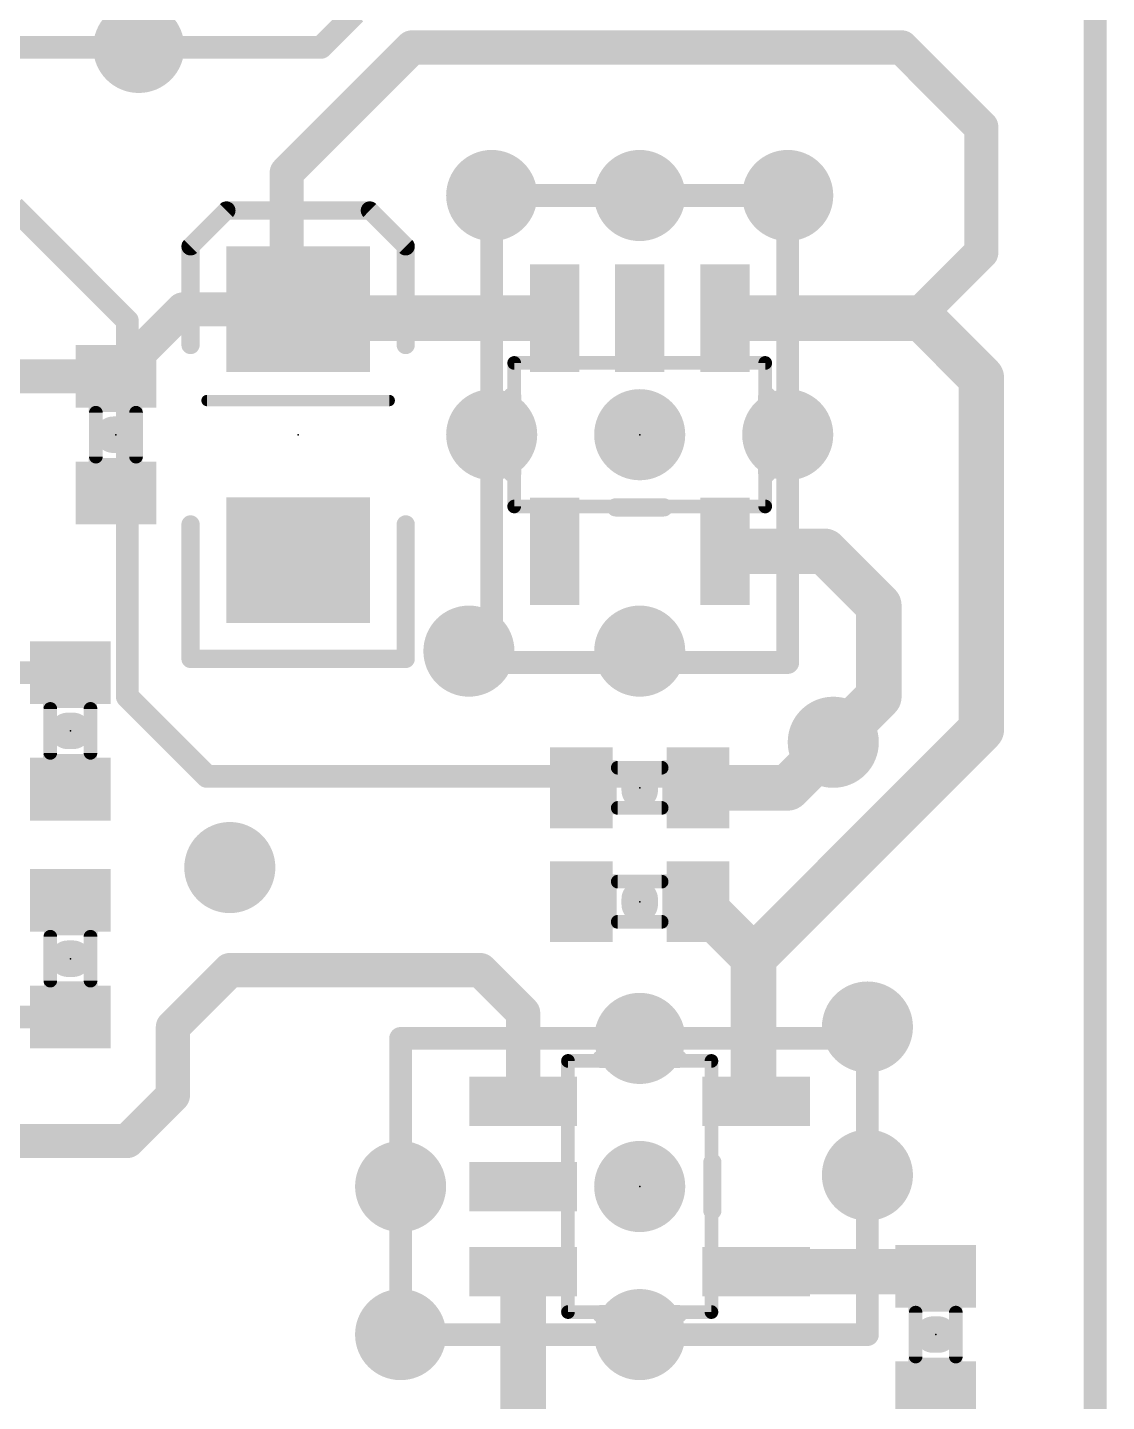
# Model space of a CAD drawing. Extents: x -0.1 to 68.7, y -15.2 to 51.5.
# Drawn here: x 56.67 to 68.71, y 10.3 to 25.62 of the extents above; entities that cross this region are included whole.
import ezdxf

# ---------------------------------------------------------------- set-up
doc = ezdxf.new("R2010")
doc.units = 0
for name, color, linetype in [('1', 12, 'CONTINUOUS'), ('16', 132, 'CONTINUOUS'), ('18', 110, 'CONTINUOUS'), ('20', 53, 'CONTINUOUS'), ('21', 41, 'CONTINUOUS'), ('23', 53, 'CONTINUOUS'), ('51', 53, 'CONTINUOUS')]:
    doc.layers.add(name, color=color, linetype=linetype)

# ---------------------------------------------------------------- blocks, each defined once
blk = doc.blocks.new('RECT')
blk.add_solid([(-0.5, -0.5), (0.5, -0.5), (-0.5, 0.5), (0.5, 0.5)])
blk = doc.blocks.new('ROUNDV')
at = {"const_width": 0.5}
blk.add_lwpolyline([(0, -0.25, 1), (0, 0.25, 1), (0, -0.25)], format="xyb", dxfattribs=at)

msp = doc.modelspace()

# ---------------------------------------------------------------- linework, layer by layer
at = {"layer": '1'}
for points, const_width in [([(68.58, 43.18), (68.58, 0)], 0.254), ([(59.944, 25.4), (60.325, 25.781)], 0.254), ([(59.563, 24.003), (60.96, 25.4)], 0.381), ([(60.96, 25.4), (66.421, 25.4)], 0.381), ([(66.421, 25.4), (67.31, 24.511)], 0.381), ([(57.912, 25.4), (59.944, 25.4)], 0.254), ([(67.31, 24.511), (67.31, 23.114)], 0.381), ([(59.563, 22.479), (59.563, 24.003)], 0.381), ([(61.849, 23.749), (61.849, 18.542)], 0.254), ([(65.151, 23.749), (61.849, 23.749)], 0.254), ([(65.151, 18.542), (65.151, 23.749)], 0.254), ([(67.31, 23.114), (66.5781, 22.3821)], 0.381), ([(59.563, 22.479), (59.6599, 22.3821)], 0.508), ([(59.563, 22.479), (59.687, 22.479)], 0.508), ([(59.687, 22.479), (59.69, 22.482)], 0.508), ([(57.658, 21.732), (58.405, 22.479)], 0.381), ([(58.405, 22.479), (59.563, 22.479)], 0.381), ([(59.6599, 22.3821), (62.55, 22.3821)], 0.508), ([(66.5781, 22.3821), (64.45, 22.3821)], 0.508), ([(66.5781, 22.3821), (66.6082, 22.352)], 0.381), ([(66.6082, 22.352), (66.675, 22.352)], 0.381), ([(66.675, 22.352), (67.31, 21.717)], 0.508), ([(56.022, 21.732), (57.658, 21.732)], 0.381), ([(67.31, 21.717), (67.31, 17.795)], 0.508), ([(65.5621, 19.7819), (64.45, 19.7819)], 0.508), ([(66.167, 19.177), (65.5621, 19.7819)], 0.508), ([(66.167, 18.161), (66.167, 19.177)], 0.508), ([(55.88, 18.43), (56.881, 18.43)], 0.254), ([(56.881, 18.43), (57.023, 18.288)], 0.254), ([(57.023, 18.288), (57.15, 18.415)], 0.254), ([(57.15, 18.415), (57.15, 18.43)], 0.254), ([(61.849, 18.542), (65.151, 18.542)], 0.254), ([(65.913, 17.907), (66.167, 18.161)], 0.508), ([(65.659, 17.653), (65.913, 17.907)], 0.508), ([(67.31, 17.795), (64.77, 15.255)], 0.508), ([(65.659, 17.653), (65.151, 17.145)], 0.508), ([(65.151, 17.145), (64.15, 17.145)], 0.508), ([(64.77, 15.255), (64.15, 15.875)], 0.508), ([(64.77, 15.255), (64.77, 13.716)], 0.508), ([(58.293, 14.478), (58.928, 15.113)], 0.381), ([(58.928, 15.113), (61.722, 15.113)], 0.381), ([(61.722, 15.113), (62.1999, 14.6351)], 0.381), ([(55.88, 14.59), (57.008, 14.59)], 0.254), ([(57.008, 14.59), (57.023, 14.605)], 0.254), ([(57.023, 14.605), (57.038, 14.59)], 0.254), ([(57.038, 14.59), (57.15, 14.59)], 0.254), ([(62.1999, 14.6351), (62.1999, 13.65)], 0.381), ([(58.293, 13.716), (58.293, 14.478)], 0.381), ([(66.04, 14.351), (60.833, 14.351)], 0.254), ([(60.833, 14.351), (60.833, 11.049)], 0.254), ([(66.04, 11.049), (66.04, 14.351)], 0.254), ([(57.785, 13.208), (58.293, 13.716)], 0.381), ([(64.77, 13.716), (64.77, 13.6801)], 0.254), ([(64.77, 13.6801), (64.8001, 13.65)], 0.254), ([(53.467, 13.208), (57.785, 13.208)], 0.381), ([(62.1999, 8.9869), (62.1999, 11.75)], 0.508), ([(64.8001, 11.75), (66.751, 11.75)], 0.508), ([(66.751, 11.75), (66.802, 11.699)], 0.508), ([(60.833, 11.049), (66.04, 11.049)], 0.254)]:
    msp.add_lwpolyline(points, dxfattribs=dict(at, const_width=const_width))
for points, const_width in [([(60.96, 25.4953, 1), (60.96, 25.3048)], 0.1905), ([(61.0274, 25.3326, 1), (60.8926, 25.4674)], 0.1905), ([(66.4884, 25.4674, 1), (66.3536, 25.3326)], 0.1905), ([(66.421, 25.3048, 1), (66.421, 25.4953)], 0.1905), ([(57.912, 25.4635, 1), (57.912, 25.3365)], 0.127), ([(59.8991, 25.4449, 1), (59.9889, 25.3551)], 0.127), ([(59.944, 25.3365, 1), (59.944, 25.4635)], 0.127), ([(67.4052, 24.511, 1), (67.2148, 24.511)], 0.1905), ([(67.2426, 24.4436, 1), (67.3774, 24.5784)], 0.1905), ([(59.4956, 24.0704, 1), (59.6304, 23.9356)], 0.1905), ([(59.6583, 24.003, 1), (59.4678, 24.003)], 0.1905), ([(61.9125, 23.749, 1), (61.7855, 23.749)], 0.127), ([(61.849, 23.8125, 1), (61.849, 23.6855)], 0.127), ([(65.2145, 23.749, 1), (65.0875, 23.749)], 0.127), ([(65.151, 23.6855, 1), (65.151, 23.8125)], 0.127), ([(67.3774, 23.0466, 1), (67.2426, 23.1814)], 0.1905), ([(67.2148, 23.114, 1), (67.4052, 23.114)], 0.1905), ([(59.6528, 22.5688, 1), (59.4732, 22.3892)], 0.254), ([(59.563, 22.606, 1), (59.563, 22.352)], 0.254), ([(59.5972, 22.5688, 1), (59.7768, 22.3892)], 0.254), ([(59.7798, 22.3922, 1), (59.6002, 22.5718)], 0.254), ([(59.687, 22.352, 1), (59.687, 22.606)], 0.254), ([(58.405, 22.5743, 1), (58.405, 22.3838)], 0.1905), ([(58.4724, 22.4116, 1), (58.3376, 22.5464)], 0.1905), ([(59.4678, 22.479, 1), (59.6583, 22.479)], 0.1905), ([(59.6599, 22.5091, 1), (59.6599, 22.2551)], 0.254), ([(59.5701, 22.2923, 1), (59.7497, 22.4719)], 0.254), ([(59.563, 22.3838, 1), (59.563, 22.5743)], 0.1905), ([(62.55, 22.2551, 1), (62.55, 22.5091)], 0.254), ([(64.45, 22.5091, 1), (64.45, 22.2551)], 0.254), ([(66.6455, 22.4495, 1), (66.5107, 22.3147)], 0.1905), ([(66.5107, 22.4495, 1), (66.6455, 22.3147)], 0.1905), ([(66.6082, 22.4473, 1), (66.6082, 22.2568)], 0.1905), ([(66.7648, 22.4418, 1), (66.5852, 22.2622)], 0.254), ([(66.5781, 22.2551, 1), (66.5781, 22.5091)], 0.254), ([(66.675, 22.2568, 1), (66.675, 22.4473)], 0.1905), ([(66.5408, 22.2846, 1), (66.6756, 22.4194)], 0.1905), ([(57.658, 21.6367, 1), (57.658, 21.8272)], 0.1905), ([(67.437, 21.717, 1), (67.183, 21.717)], 0.254), ([(67.2202, 21.6272, 1), (67.3998, 21.8068)], 0.254), ([(57.5906, 21.7994, 1), (57.7254, 21.6646)], 0.1905), ([(64.45, 19.9089, 1), (64.45, 19.6549)], 0.254), ([(65.6519, 19.8717, 1), (65.4723, 19.6921)], 0.254), ([(65.5621, 19.6549, 1), (65.5621, 19.9089)], 0.254), ([(66.294, 19.177, 1), (66.04, 19.177)], 0.254), ([(66.0772, 19.0872, 1), (66.2568, 19.2668)], 0.254), ([(56.9259, 18.4749, 1), (56.8361, 18.3851)], 0.127), ([(56.881, 18.3665, 1), (56.881, 18.4935)], 0.127), ([(57.2135, 18.43, 1), (57.0865, 18.43)], 0.127), ([(57.1949, 18.3701, 1), (57.1051, 18.4599)], 0.127), ([(61.849, 18.6055, 1), (61.849, 18.4785)], 0.127), ([(61.7855, 18.542, 1), (61.9125, 18.542)], 0.127), ([(65.0875, 18.542, 1), (65.2145, 18.542)], 0.127), ([(65.151, 18.4785, 1), (65.151, 18.6055)], 0.127), ([(56.9781, 18.3329, 1), (57.0679, 18.2431)], 0.127), ([(56.9781, 18.2431, 1), (57.0679, 18.3329)], 0.127), ([(57.0865, 18.415, 1), (57.2135, 18.415)], 0.127), ([(66.2568, 18.0712, 1), (66.0772, 18.2508)], 0.254), ([(66.04, 18.161, 1), (66.294, 18.161)], 0.254), ([(65.8232, 17.9968, 1), (66.0028, 17.8172)], 0.254), ([(66.0028, 17.8172, 1), (65.8232, 17.9968)], 0.254), ([(67.3998, 17.7052, 1), (67.2202, 17.8848)], 0.254), ([(65.5692, 17.7428, 1), (65.7488, 17.5632)], 0.254), ([(65.7488, 17.5632, 1), (65.5692, 17.7428)], 0.254), ([(67.183, 17.795, 1), (67.437, 17.795)], 0.254), ([(64.15, 17.272, 1), (64.15, 17.018)], 0.254), ([(65.0612, 17.2348, 1), (65.2408, 17.0552)], 0.254), ([(65.151, 17.018, 1), (65.151, 17.272)], 0.254), ([(64.2398, 15.9648, 1), (64.0602, 15.7852)], 0.254), ([(64.897, 15.255, 1), (64.643, 15.255)], 0.254), ([(64.6802, 15.3448, 1), (64.8598, 15.1652)], 0.254), ([(64.6802, 15.1652, 1), (64.8598, 15.3448)], 0.254), ([(58.928, 15.2083, 1), (58.928, 15.0178)], 0.1905), ([(58.9954, 15.0456, 1), (58.8606, 15.1804)], 0.1905), ([(61.7894, 15.1804, 1), (61.6546, 15.0456)], 0.1905), ([(61.722, 15.0178, 1), (61.722, 15.2083)], 0.1905), ([(57.0679, 14.6499, 1), (56.9781, 14.5601)], 0.127), ([(57.038, 14.6535, 1), (57.038, 14.5265)], 0.127), ([(57.0679, 14.5601, 1), (56.9781, 14.6499)], 0.127), ([(57.008, 14.5265, 1), (57.008, 14.6535)], 0.127), ([(57.15, 14.5265, 1), (57.15, 14.6535)], 0.127), ([(62.2951, 14.6351, 1), (62.1046, 14.6351)], 0.1905), ([(62.1325, 14.5677, 1), (62.2673, 14.7025)], 0.1905), ([(56.9631, 14.6349, 1), (57.0529, 14.5451)], 0.127), ([(56.9931, 14.5451, 1), (57.0829, 14.6349)], 0.127), ([(58.3882, 14.478, 1), (58.1977, 14.478)], 0.1905), ([(58.2256, 14.5454, 1), (58.3604, 14.4106)], 0.1905), ([(60.833, 14.4145, 1), (60.833, 14.2875)], 0.127), ([(60.8965, 14.351, 1), (60.7695, 14.351)], 0.127), ([(66.1035, 14.351, 1), (65.9765, 14.351)], 0.127), ([(66.04, 14.2875, 1), (66.04, 14.4145)], 0.127), ([(58.1977, 13.716, 1), (58.3882, 13.716)], 0.1905), ([(58.3604, 13.6486, 1), (58.2256, 13.7834)], 0.1905), ([(64.643, 13.716, 1), (64.897, 13.716)], 0.254), ([(64.8335, 13.716, 1), (64.7065, 13.716)], 0.127), ([(64.8149, 13.725, 1), (64.7251, 13.6352)], 0.127), ([(62.1046, 13.65, 1), (62.2951, 13.65)], 0.1905), ([(64.7065, 13.6801, 1), (64.8335, 13.6801)], 0.127), ([(64.7552, 13.6051, 1), (64.845, 13.6949)], 0.127), ([(57.7176, 13.2754, 1), (57.8524, 13.1406)], 0.1905), ([(57.785, 13.1128, 1), (57.785, 13.3033)], 0.1905), ([(62.3269, 11.75, 1), (62.0729, 11.75)], 0.254), ([(64.8001, 11.877, 1), (64.8001, 11.623)], 0.254), ([(66.8408, 11.8398, 1), (66.6612, 11.6602)], 0.254), ([(66.751, 11.623, 1), (66.751, 11.877)], 0.254), ([(66.7122, 11.6092, 1), (66.8918, 11.7888)], 0.254), ([(60.833, 11.1125, 1), (60.833, 10.9855)], 0.127), ([(60.7695, 11.049, 1), (60.8965, 11.049)], 0.127), ([(65.9765, 11.049, 1), (66.1035, 11.049)], 0.127), ([(66.04, 10.9855, 1), (66.04, 11.1125)], 0.127)]:
    msp.add_lwpolyline(points, format="xyb", dxfattribs=dict(at, const_width=const_width))
at = {"layer": '16', "const_width": 0.254}
for points in [[(68.58, 43.18), (68.58, 0)], [(44.704, 25.4), (57.912, 25.4)], [(56.515, 23.622), (57.785, 22.352)], [(57.785, 22.352), (57.785, 18.161)], [(57.785, 18.161), (58.674, 17.272)], [(65.278, 17.272), (65.659, 17.653)], [(58.674, 17.272), (65.278, 17.272)]]:
    msp.add_lwpolyline(points, dxfattribs=at)
at = {"layer": '16', "const_width": 0.127}
for points in [[(57.912, 25.3365, 1), (57.912, 25.4635)], [(57.8485, 22.352, 1), (57.7215, 22.352)], [(57.7401, 22.3071, 1), (57.8299, 22.3969)], [(57.8299, 18.2059, 1), (57.7401, 18.1161)], [(57.7215, 18.161, 1), (57.8485, 18.161)], [(65.7039, 17.6081, 1), (65.6141, 17.6979)], [(58.674, 17.3355, 1), (58.674, 17.2085)], [(58.6291, 17.2271, 1), (58.7189, 17.3169)], [(65.2331, 17.3169, 1), (65.3229, 17.2271)], [(65.278, 17.2085, 1), (65.278, 17.3355)]]:
    msp.add_lwpolyline(points, format="xyb", dxfattribs=at)
at = {"layer": '20', "const_width": 0.2032}
msp.add_lwpolyline([(68.58, 0), (68.58, 43.18)], dxfattribs=at)
at = {"layer": '21'}
for points, const_width in [([(58.89, 23.582), (58.49, 23.182)], 0.2032), ([(60.49, 23.582), (58.89, 23.582)], 0.2032), ([(60.89, 23.182), (60.49, 23.582)], 0.2032), ([(58.49, 23.182), (58.49, 22.082)], 0.2032), ([(60.89, 22.082), (60.89, 23.182)], 0.2032), ([(62.0776, 20.6526), (62.0776, 21.5114)], 0.2032), ([(64.9224, 21.5114), (64.9224, 20.6526)], 0.2032), ([(58.674, 21.463), (60.706, 21.463)], 0.127), ([(57.6885, 21.082), (57.6275, 21.082)], 0.4064), ([(63.7684, 20.2716), (63.2316, 20.2716)], 0.2032), ([(58.49, 18.582), (58.49, 20.082)], 0.2032), ([(60.89, 20.082), (60.89, 18.582)], 0.2032), ([(60.89, 18.582), (58.49, 18.582)], 0.2032), ([(57.1805, 17.78), (57.1195, 17.78)], 0.4064), ([(63.5, 17.1145), (63.5, 17.1755)], 0.4064), ([(63.5, 15.8445), (63.5, 15.9055)], 0.4064), ([(57.1195, 15.24), (57.1805, 15.24)], 0.4064), ([(63.0706, 14.1224), (63.9294, 14.1224)], 0.2032), ([(64.3104, 12.9684), (64.3104, 12.4316)], 0.2032), ([(63.9294, 11.2776), (63.0706, 11.2776)], 0.2032), ([(66.8325, 11.049), (66.7715, 11.049)], 0.4064)]:
    msp.add_lwpolyline(points, dxfattribs=dict(at, const_width=const_width))
for points, const_width in [([(58.89, 23.6328, 1), (58.89, 23.5312)], 0.1016), ([(58.9259, 23.5461, 1), (58.8541, 23.6179)], 0.1016), ([(60.5259, 23.6179, 1), (60.4541, 23.5461)], 0.1016), ([(60.49, 23.5312, 1), (60.49, 23.6328)], 0.1016), ([(58.5408, 23.182, 1), (58.4392, 23.182)], 0.1016), ([(58.4541, 23.2179, 1), (58.5259, 23.1461)], 0.1016), ([(60.9408, 23.182, 1), (60.8392, 23.182)], 0.1016), ([(60.8541, 23.1461, 1), (60.9259, 23.2179)], 0.1016), ([(58.4392, 22.082, 1), (58.5408, 22.082)], 0.1016), ([(60.8392, 22.082, 1), (60.9408, 22.082)], 0.1016), ([(62.1284, 21.5114, 1), (62.0268, 21.5114)], 0.1016), ([(64.9732, 21.5114, 1), (64.8716, 21.5114)], 0.1016), ([(58.674, 21.4947, 1), (58.674, 21.4313)], 0.0635), ([(60.706, 21.4313, 1), (60.706, 21.4947)], 0.0635), ([(57.6275, 21.1836, 1), (57.6275, 20.9804)], 0.2032), ([(57.6885, 20.9804, 1), (57.6885, 21.1836)], 0.2032), ([(62.0268, 20.6526, 1), (62.1284, 20.6526)], 0.1016), ([(64.8716, 20.6526, 1), (64.9732, 20.6526)], 0.1016), ([(63.2316, 20.3224, 1), (63.2316, 20.2208)], 0.1016), ([(63.7684, 20.2208, 1), (63.7684, 20.3224)], 0.1016), ([(58.5408, 20.082, 1), (58.4392, 20.082)], 0.1016), ([(60.9408, 20.082, 1), (60.8392, 20.082)], 0.1016), ([(58.49, 18.6328, 1), (58.49, 18.5312)], 0.1016), ([(58.4392, 18.582, 1), (58.5408, 18.582)], 0.1016), ([(60.8392, 18.582, 1), (60.9408, 18.582)], 0.1016), ([(60.89, 18.5312, 1), (60.89, 18.6328)], 0.1016), ([(57.1195, 17.8816, 1), (57.1195, 17.6784)], 0.2032), ([(57.1805, 17.6784, 1), (57.1805, 17.8816)], 0.2032), ([(63.6016, 17.1755, 1), (63.3984, 17.1755)], 0.2032), ([(63.3984, 17.1145, 1), (63.6016, 17.1145)], 0.2032), ([(63.6016, 15.9055, 1), (63.3984, 15.9055)], 0.2032), ([(63.3984, 15.8445, 1), (63.6016, 15.8445)], 0.2032), ([(57.1195, 15.3416, 1), (57.1195, 15.1384)], 0.2032), ([(57.1805, 15.1384, 1), (57.1805, 15.3416)], 0.2032), ([(63.0706, 14.1732, 1), (63.0706, 14.0716)], 0.1016), ([(63.9294, 14.0716, 1), (63.9294, 14.1732)], 0.1016), ([(64.3612, 12.9684, 1), (64.2596, 12.9684)], 0.1016), ([(64.2596, 12.4316, 1), (64.3612, 12.4316)], 0.1016), ([(63.0706, 11.3284, 1), (63.0706, 11.2268)], 0.1016), ([(63.9294, 11.2268, 1), (63.9294, 11.3284)], 0.1016), ([(66.7715, 11.1506, 1), (66.7715, 10.9474)], 0.2032), ([(66.8325, 10.9474, 1), (66.8325, 11.1506)], 0.2032)]:
    msp.add_lwpolyline(points, format="xyb", dxfattribs=dict(at, const_width=const_width))
at = {"layer": '23'}
for p in [(57.658, 21.082), (59.69, 21.082), (63.5, 21.082), (57.15, 17.78), (63.5, 17.145), (63.5, 15.875), (57.15, 15.24), (63.5, 12.7), (66.802, 11.049)]:
    msp.add_point(p, dxfattribs=at)
at = {"layer": '51', "const_width": 0.1524}
for points in [[(62.1, 21.882), (64.9, 21.882)], [(62.1, 20.282), (62.1, 21.882)], [(64.9, 20.282), (64.9, 21.882)], [(57.434, 20.837), (57.434, 21.327)], [(57.882, 21.327), (57.882, 20.837)], [(64.9, 20.282), (62.1, 20.282)], [(56.926, 17.535), (56.926, 18.025)], [(57.374, 18.025), (57.374, 17.535)], [(63.255, 17.369), (63.745, 17.369)], [(63.745, 16.921), (63.255, 16.921)], [(63.255, 16.099), (63.745, 16.099)], [(63.745, 15.651), (63.255, 15.651)], [(56.926, 14.995), (56.926, 15.485)], [(57.374, 15.485), (57.374, 14.995)], [(62.7, 11.3), (62.7, 14.1)], [(64.3, 14.1), (62.7, 14.1)], [(64.3, 14.1), (64.3, 11.3)], [(64.3, 11.3), (62.7, 11.3)], [(66.578, 10.804), (66.578, 11.294)], [(67.026, 11.294), (67.026, 10.804)]]:
    msp.add_lwpolyline(points, dxfattribs=at)
at = {"layer": '51', "const_width": 0.0762}
for points in [[(62.1, 21.9201, 1), (62.1, 21.8439)], [(62.1381, 21.882, 1), (62.0619, 21.882)], [(64.9381, 21.882, 1), (64.8619, 21.882)], [(64.9, 21.8439, 1), (64.9, 21.9201)], [(57.4721, 21.327, 1), (57.3959, 21.327)], [(57.9201, 21.327, 1), (57.8439, 21.327)], [(57.3959, 20.837, 1), (57.4721, 20.837)], [(57.8439, 20.837, 1), (57.9201, 20.837)], [(62.1, 20.3201, 1), (62.1, 20.2439)], [(62.0619, 20.282, 1), (62.1381, 20.282)], [(64.8619, 20.282, 1), (64.9381, 20.282)], [(64.9, 20.2439, 1), (64.9, 20.3201)], [(56.9641, 18.025, 1), (56.8879, 18.025)], [(57.4121, 18.025, 1), (57.3359, 18.025)], [(56.8879, 17.535, 1), (56.9641, 17.535)], [(57.3359, 17.535, 1), (57.4121, 17.535)], [(63.255, 17.4071, 1), (63.255, 17.3309)], [(63.745, 17.3309, 1), (63.745, 17.4071)], [(63.255, 16.9591, 1), (63.255, 16.8829)], [(63.745, 16.8829, 1), (63.745, 16.9591)], [(63.255, 16.1371, 1), (63.255, 16.0609)], [(63.745, 16.0609, 1), (63.745, 16.1371)], [(63.255, 15.6891, 1), (63.255, 15.6129)], [(63.745, 15.6129, 1), (63.745, 15.6891)], [(56.9641, 15.485, 1), (56.8879, 15.485)], [(57.4121, 15.485, 1), (57.3359, 15.485)], [(56.8879, 14.995, 1), (56.9641, 14.995)], [(57.3359, 14.995, 1), (57.4121, 14.995)], [(62.7381, 14.1, 1), (62.6619, 14.1)], [(62.7, 14.1381, 1), (62.7, 14.0619)], [(64.3381, 14.1, 1), (64.2619, 14.1)], [(64.3, 14.0619, 1), (64.3, 14.1381)], [(62.7, 11.3381, 1), (62.7, 11.2619)], [(62.6619, 11.3, 1), (62.7381, 11.3)], [(64.2619, 11.3, 1), (64.3381, 11.3)], [(64.3, 11.2619, 1), (64.3, 11.3381)], [(66.6161, 11.294, 1), (66.5399, 11.294)], [(67.0641, 11.294, 1), (66.9879, 11.294)], [(66.5399, 10.804, 1), (66.6161, 10.804)], [(66.9879, 10.804, 1), (67.0641, 10.804)]]:
    msp.add_lwpolyline(points, format="xyb", dxfattribs=at)

# ---------------------------------------------------------------- block references
at = {"layer": '1'}
for p, xscale, yscale, rotation in [((59.69, 22.482), 1.6, 1.4, 180), ((62.55, 22.3821), 0.55, 1.2, 180), ((63.5, 22.3821), 0.55, 1.2, 180), ((64.45, 22.3821), 0.55, 1.2, 180), ((57.658, 21.732), 0.7, 0.9, 270), ((57.658, 20.432), 0.7, 0.9, 270), ((59.69, 19.682), 1.6, 1.4, 180), ((62.55, 19.7819), 0.55, 1.2, 180), ((64.45, 19.7819), 0.55, 1.2, 180), ((57.15, 18.43), 0.7, 0.9, 270), ((57.15, 17.13), 0.7, 0.9, 270), ((62.85, 17.145), 0.7, 0.9, 180), ((64.15, 17.145), 0.7, 0.9, 180), ((57.15, 15.89), 0.7, 0.9, 90), ((62.85, 15.875), 0.7, 0.9, 180), ((64.15, 15.875), 0.7, 0.9, 180), ((57.15, 14.59), 0.7, 0.9, 90), ((62.1999, 13.65), 0.55, 1.2, 270), ((64.8001, 13.65), 0.55, 1.2, 270), ((62.1999, 12.7), 0.55, 1.2, 270), ((62.1999, 11.75), 0.55, 1.2, 270), ((64.8001, 11.75), 0.55, 1.2, 270), ((66.802, 11.699), 0.7, 0.9, 270), ((66.802, 10.399), 0.7, 0.9, 270)]:
    msp.add_blockref('RECT', p, dxfattribs=dict(at, xscale=xscale, yscale=yscale, rotation=rotation))
at = {"layer": '18', "xscale": 1.016, "yscale": 1.016}
for p in [(57.912, 25.4), (57.912, 25.4), (61.849, 23.749), (61.849, 23.749), (63.5, 23.749), (63.5, 23.749), (65.151, 23.749), (65.151, 23.749), (61.849, 21.082), (61.849, 21.082), (63.5, 21.082), (63.5, 21.082), (65.151, 21.082), (65.151, 21.082), (61.595, 18.669), (61.595, 18.669), (63.5, 18.669), (63.5, 18.669), (65.659, 17.653), (65.659, 17.653), (58.928, 16.256), (58.928, 16.256), (66.04, 14.478), (66.04, 14.478), (63.5, 14.351), (63.5, 14.351), (66.04, 12.827), (66.04, 12.827), (60.833, 12.7), (60.833, 12.7), (63.5, 12.7), (63.5, 12.7), (60.833, 11.049), (60.833, 11.049), (63.5, 11.049), (63.5, 11.049)]:
    msp.add_blockref('ROUNDV', p, dxfattribs=at)
at = {"layer": '51'}
for p, xscale, yscale, rotation in [((62.55, 22.257), 0.5, 0.65, 180), ((63.5, 22.257), 0.5, 0.65, 180), ((64.45, 22.257), 0.5, 0.65, 180), ((57.6532, 21.486), 0.3, 0.5999, 270), ((57.6532, 20.6732), 0.3, 0.5999, 270), ((62.55, 19.907), 0.5, 0.65, 180), ((64.45, 19.907), 0.5, 0.65, 180), ((57.1452, 18.184), 0.3, 0.5999, 270), ((57.1452, 17.3712), 0.3, 0.5999, 270), ((63.0912, 17.1499), 0.3, 0.5999, 180), ((63.904, 17.1499), 0.3, 0.5999, 180), ((63.0912, 15.8799), 0.3, 0.5999, 180), ((63.904, 15.8799), 0.3, 0.5999, 180), ((57.1549, 15.6488), 0.3, 0.5999, 90), ((57.1549, 14.836), 0.3, 0.5999, 90), ((62.325, 13.65), 0.5, 0.65, 270), ((64.675, 13.65), 0.5, 0.65, 270), ((62.325, 12.7), 0.5, 0.65, 270), ((62.325, 11.75), 0.5, 0.65, 270), ((64.675, 11.75), 0.5, 0.65, 270), ((66.7972, 11.453), 0.3, 0.5999, 270), ((66.7972, 10.6402), 0.3, 0.5999, 270)]:
    msp.add_blockref('RECT', p, dxfattribs=dict(at, xscale=xscale, yscale=yscale, rotation=rotation))

doc.saveas('drawing.dxf')
